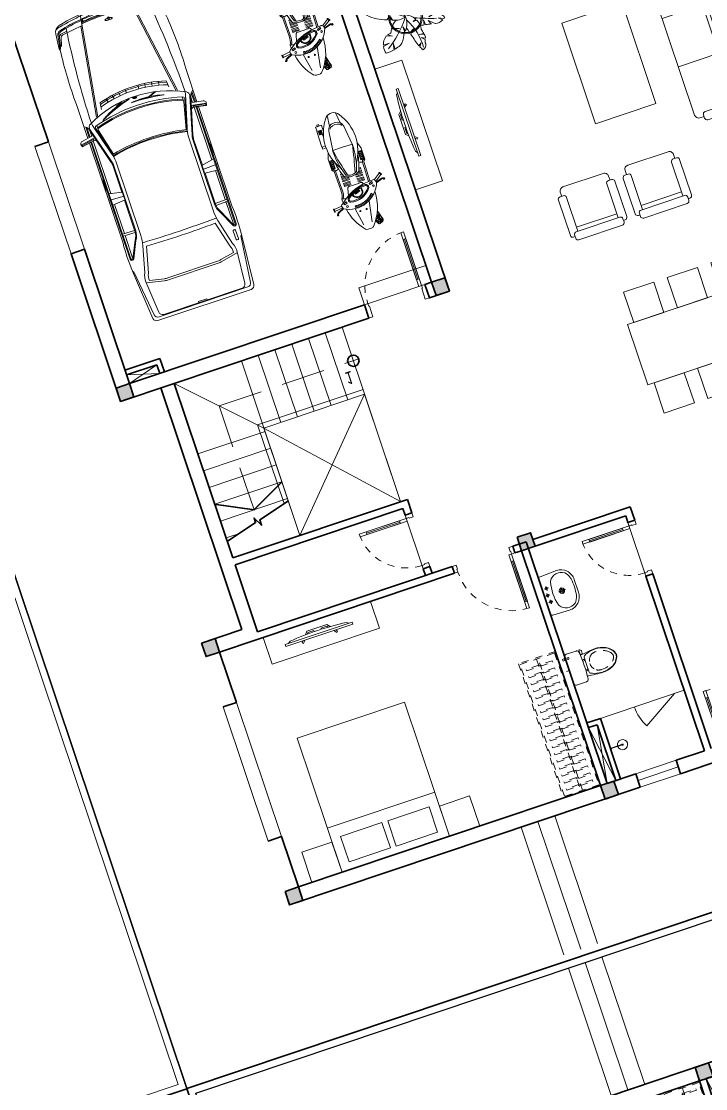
# Model space of a CAD drawing. Header units: metres. Extents: x 568006 to 1139366, y 2064802 to 4131555.
# Drawn here: x 568662.01 to 568671.68, y 2066171.47 to 2066186.55 of the extents above; entities that cross this region are included whole.
import ezdxf
from ezdxf.enums import TextEntityAlignment as Align
from ezdxf.xclip import XClip

# ---------------------------------------------------------------- set-up
doc = ezdxf.new("R2010")
doc.units = ezdxf.units.M
doc.header["$XCLIPFRAME"] = 0
for name, pattern in [('DASHED', [0.75, 0.5, -0.25]), ('HIDDEN', [0.375, 0.25, -0.125]), ('HIDDEN2', [0.1875, 0.125, -0.0625]), ('X-5M-G-MB PHONGNGU$0$HIDDEN2', [0.1875, 0.125, -0.0625]), ('xref-thap C (mb tang 32-2)$0$HIDDEN', [0.375, 0.25, -0.125]), ('Xref-VCMT-BT3 - tuong bao$0$HIDDEN', [0.375, 0.25, -0.125])]:
    doc.linetypes.add(name, pattern=pattern)
doc.layers.get('0').update_dxf_attribs({"linetype": 'CONTINUOUS'})
for name, color, linetype, lineweight in [('-CONCRETE', 1, 'CONTINUOUS', 35), ('-DOOR', 137, 'CONTINUOUS', 9), ('-FURNITURE', 46, 'CONTINUOUS', 9), ('-HIDE', 3, 'HIDDEN', 13), ('-KH', 143, 'CONTINUOUS', 13), ('-LINE1', 7, 'CONTINUOUS', 18), ('-TEXT', 7, 'CONTINUOUS', 15), ('-WALL', 4, 'CONTINUOUS', 35), ('A-Cay', 75, 'CONTINUOUS', 5), ('Bighome_khuat', 251, 'DASHED', 5), ('hung-demlonha', 7, 'CONTINUOUS', 15)]:
    doc.layers.add(name, color=color, linetype=linetype, lineweight=lineweight)
for name, color, linetype in [('ghi_chu', 7, 'CONTINUOUS'), ('loKBT', 42, 'CONTINUOUS'), ('SOLO', 7, 'CONTINUOUS'), ('ViaHeS', 32, 'CONTINUOUS')]:
    doc.layers.add(name, color=color, linetype=linetype)
doc.styles.add('1', font='arial.ttf')
doc.styles.add('QH1', font='arialbd.ttf', dxfattribs={"width": 0.8})

# ---------------------------------------------------------------- blocks, each defined once
blk = doc.blocks.new('A$C6CE07C06')
for p, q in [((2811, 1945), (2844, 1766)), ((2816, 1953), (2822, 1954)), ((2828, 1949), (2860, 1769)), ((1355, 1774), (989, 1774)), ((1356, 1801), (1350, 1615)), ((1387, 1801), (1382, 1615)), ((1842, 1774), (1387, 1774)), ((1857, 1615), (1840, 1801)), ((1925, 1839), (1915, 1601)), ((1980, 1615), (2018, 1801)), ((2839, 1774), (2013, 1774)), ((2856, 1761), (2853, 1760)), ((2900, 1839), (3433, 1839)), ((3068, 1815), (2905, 1815)), ((3055, 1801), (2907, 1801)), ((2996, 1774), (2912, 1774)), ((3245, 1511), (3341, 1500)), ((3370, 1393), (3312, 1380)), ((3391, 1290), (3332, 1281)), ((3406, 1186), (3347, 1180)), ((3414, 1081), (3355, 1079)), ((3414, 884), (3355, 886)), ((3391, 675), (3332, 685)), ((3406, 779), (3347, 785)), ((3370, 572), (3312, 585)), ((1356, 164), (1350, 350)), ((1387, 164), (1382, 351)), ((1857, 351), (1840, 164)), ((1925, 127), (1915, 364)), ((1980, 351), (2018, 164)), ((3341, 465), (3245, 454)), ((1355, 191), (989, 191)), ((1842, 191), (1387, 191)), ((2839, 191), (2013, 191)), ((2811, 20), (2844, 199)), ((2828, 16), (2860, 196)), ((3055, 164), (2907, 164)), ((2996, 191), (2912, 191)), ((2816, 12), (2822, 11)), ((2901, 127), (3422, 127)), ((3068, 150), (2905, 150))]:
    blk.add_line(p, q)
for points in [[(2912, 1774), (2884, 1931, 0.322829), (2849, 1965), (2812, 1959, 0.422531), (2806, 1952), (2842, 1758), (2825, 1723)], [(817, 1835, -0.039974), (1255, 1839), (2827, 1839)], [(2832, 150), (1846, 150), (999, 150, -0.758852), (984, 205), (1232, 321, -0.14996), (1372, 364), (1915, 364), (2389, 364, -0.077307), (2455, 354), (3016, 199, 0.360394), (3088, 230, 0.242572), (3089, 1735, 0.360655), (3017, 1766), (2455, 1611, -0.077307), (2389, 1601), (1915, 1601), (1372, 1601, -0.137614), (1232, 1645), (984, 1761, -0.758852), (999, 1815), (1846, 1815), (2832, 1815)], [(2834, 1801), (999, 1801, 0.768317), (992, 1772), (1240, 1655, 0.14228), (1371, 1613), (1857, 1615), (1865, 1608), (1971, 1608), (1980, 1615), (2389, 1615, 0.077278), (2451, 1624), (3023, 1782, 0.231129), (3080, 1839)], [(4578, 1777, -0.06824), (4603, 1702, -0.051611), (4688, 983), (4688, 1178, 0.069896), (4626, 1707, 0.32103), (4523, 1797), (4292, 1820, 0.311578), (4273, 1810, 0.311578)], [(4609, 1370, 0.043765), (4549, 1724, 0.303464), (4496, 1773), (4373, 1795, 0.018633), (4273, 1810, 0.083909), (4370, 1778), (4493, 1756, -0.304556), (4533, 1720, -0.038587), (4593, 1374)], [(4517, 1385), (4476, 1703, 0.304567), (4446, 1739), (4333, 1770, -0.23887), (4324, 1778), (4320, 1790)], [(4512, 1628), (4500, 1706, 0.304567), (4453, 1762), (4438, 1766)], [(4553, 340, -0.027873), (3110, 247, -0.059366), (3058, 256), (2582, 386, 0.079464), (2446, 413), (1281, 413, 0.06068), (1127, 394), (736, 296, -0.120949), (592, 270), (116, 311, -0.39497), (59, 371), (59, 1600, -0.404135), (117, 1660), (602, 1699, -0.112937), (736, 1673), (1127, 1571, 0.06068), (1281, 1553), (2446, 1553, 0.070217), (2582, 1578), (3058, 1711, -0.044809), (3109, 1718, -0.02806), (4553, 1625)], [(585, 1698), (531, 1430, 0.050349), (524, 1369), (524, 593, 0.051729), (531, 530), (585, 271)], [(713, 346, -0.11132), (605, 325), (561, 536, -0.051729), (555, 593), (555, 1369, -0.050349), (560, 1424), (605, 1644, -0.111864), (714, 1623), (1102, 1522, 0.016174), (1102, 443), (713, 347)], [(1170, 1557, 0.017383), (1170, 408, -9.34877)], [(2526, 1563, -0.107872), (2527, 402, 0.970081)], [(2537, 1565, -0.107895), (2538, 400, -0.109161)], [(3212, 1273, -0.045041), (3259, 1070, 0.050749), (3081, 1543, -0.062222), (3208, 1285), (3219, 1281), (3256, 1209)], [(3104, 1495, -0.052375), (3205, 1275), (3214, 1272), (3259, 1184)], [(4578, 988, 0.025968), (4561, 1353, -0.502127), (4565, 1357), (4613, 1347)], [(4689, 1226), (4695, 1226, -0.001921), (4700, 983)], [(3197, 762, -0.045041), (3153, 558, 0.050749), (3195, 1062, -0.062222), (3198, 775), (3207, 766), (3242, 679)], [(3239, 660), (3198, 760), (3191, 767, 0.052375), (3195, 1009)], [(4578, 188, 0.06824), (4603, 263, 0.051611), (4688, 983), (4688, 788, -0.069896), (4626, 258, -0.32103), (4523, 168), (4292, 145, -0.311578), (4273, 155, -0.311578)], [(4613, 618), (4565, 608, -0.502127), (4561, 612, 0.02601), (4578, 977, 0.026384)], [(4689, 739), (4695, 739, 0.001921), (4700, 983)], [(4611, 595, -0.046101), (4549, 241, -0.303464), (4496, 192), (4373, 171, -0.018633), (4273, 155, -0.083909), (4370, 187), (4493, 209, 0.304556), (4533, 245, 0.038587), (4593, 591)], [(4517, 580), (4476, 262, -0.304567), (4446, 227), (4333, 195, 0.23887), (4324, 187), (4320, 175)], [(2834, 164), (999, 164, -0.768317), (992, 193), (1240, 310, -0.149181), (1371, 351), (1857, 351), (1865, 357), (1971, 357), (1980, 351), (2389, 351, -0.077278), (2451, 341), (3023, 184, -0.228236), (3080, 127)], [(4512, 337), (4500, 259, -0.304567), (4453, 203), (4438, 199)], [(2912, 191), (2884, 34, -0.322829), (2849, 0), (2812, 6, -0.422531), (2806, 14), (2842, 207), (2825, 242)], [(817, 130, 0.041495), (1267, 127), (2827, 127)]]:
    blk.add_lwpolyline(points, format="xyb")
for points in [[(2835, 1963), (2874, 1764), (2872, 1737)], [(2072, 1839), (2072, 1815), (2251, 1815), (2251, 1839)], [(2092, 1839), (2092, 1830), (2233, 1830), (2233, 1839)], [(2558, 1553), (2959, 1653), (3041, 1653)], [(3153, 1597), (4682, 1360)], [(3157, 1617), (4514, 1407)], [(49, 1051), (76, 1051), (76, 920), (49, 920)], [(3153, 368), (4682, 605)], [(3157, 348), (4514, 558)], [(2558, 412), (2959, 313), (3041, 313)], [(2835, 2), (2874, 201), (2872, 228)], [(2072, 127), (2072, 150), (2251, 150), (2251, 127)], [(2092, 127), (2092, 135), (2233, 135), (2233, 127)]]:
    blk.add_lwpolyline(points)
for points in [[(48, 285), (48, 1680, -0.373826), (99, 1739), (803, 1820), (820, 1839), (54, 1773, 0.383818), (0, 1713), (0, 252, 0.383818), (54, 192), (820, 126), (803, 145), (99, 226, -0.373826)], [(2557, 404), (3001, 284, 0.388671), (3036, 301, 0.143383), (3036, 1665, 0.390953), (3001, 1682), (2557, 1559, -0.106047)], [(4564, 983, 0.027521), (4546, 1368, -0.543027), (4554, 1373), (4603, 1360, -0.308444), (4617, 1345, -0.028524), (4637, 983, -0.028524), (4617, 620, -0.308444), (4603, 605), (4554, 592, -0.543027), (4546, 597, 0.027521)], [(4501, 981, 0.027754), (4500, 1005, 0.037978), (4497, 1021, 0.078467), (4490, 1036, 0.253942), (4486, 1038, 0.253942), (4481, 1036, 0.078467), (4475, 1021, 0.037978), (4472, 1005, 0.027754), (4470, 981, 0.027754), (4472, 958, 0.037978), (4475, 941, 0.078467), (4481, 927, 0.253942), (4486, 924, 0.253942), (4490, 927, 0.078467), (4497, 941, 0.037978), (4500, 958, 0.027754)], [(906, 228), (776, 228, 0.414214), (764, 215), (764, 203, 0.414214), (776, 190), (906, 190, 0.414214), (919, 203), (919, 215, 0.414214)]]:
    blk.add_lwpolyline(points, format="xyb", close=True)
blk.add_lwpolyline([(4637, 988), (4570, 988), (4570, 977), (4637, 977)], close=True)
blk.add_circle((4502, 982), 17.5)
for centre, radius, start, end in [((2818, 1947), 6.67, 102.2823, 190.4042), ((2821, 1948), 6.67, 10.3268, 82.609), ((2851, 1767), 6.67, 190.4042, 285.2365), ((2854, 1768), 6.67, 285.2365, 10.3268), ((3648, -4086), 5929, 83.9529, 92.0822), ((714, 984), 2372, 343.5716, 16.3779), ((714, 983), 2387, 343.6793, 16.2892), ((1629, 983), 1731, 359.9757, 17.6213), ((1607, 983), 1789, 359.9764, 16.8703), ((1629, 983), 1789, 359.9764, 16.7982), ((1059, 1015), 3532, 359.565, 5.5133), ((1059, 1015), 3560, 359.5684, 5.381), ((4612, 1343), 4.58, 6.5805, 75.1489), ((3280, 983), 40.8, 103.7631, 256.1858), ((3280, 983), 25.6, 111.5508, 248.398), ((1629, 982), 1731, 342.3787, 0.0243), ((1607, 982), 1789, 343.1297, 0.0236), ((1629, 982), 1789, 343.2018, 0.0236), ((1059, 950), 3532, 354.4867, 0.4446), ((1059, 950), 3560, 354.619, 0.4411), ((4612, 622), 4.58, 284.8511, 353.4195), ((2851, 198), 6.67, 74.7635, 169.5958), ((2854, 197), 6.67, 349.6732, 74.7635), ((2818, 19), 6.67, 169.5958, 257.7177), ((2821, 17), 6.67, 277.391, 349.6732), ((3653, 6050), 5928, 267.7698, 276.0029)]:
    blk.add_arc(centre, radius, start, end)
blk = doc.blocks.new('A$Cf08be9d0')
at = {"layer": '-FURNITURE'}
for p, q in [((2280, 780), (120, 780)), ((840, 780), (840, 180)), ((1560, 780), (1560, 180)), ((0, 96), (0, 624)), ((36, 660), (84, 660)), ((60, 720), (60, 660)), ((120, 624), (120, 120)), ((2280, 624), (2280, 120)), ((2364, 660), (2316, 660)), ((2340, 720), (2340, 660)), ((2400, 96), (2400, 624)), ((2280, 180), (120, 180)), ((60, 60), (36, 60)), ((60, 84), (60, 36)), ((2304, 120), (96, 120)), ((96, 0), (2304, 0)), ((2340, 36), (2340, 84)), ((2340, 60), (2364, 60))]:
    blk.add_line(p, q, dxfattribs=at)
for centre, radius, start, end in [((120, 720), 60, 90, 180), ((2280, 720), 60, 0, 90), ((36, 624), 36, 90, 180), ((84, 624), 36, 0, 90), ((2316, 624), 36, 90, 180), ((2364, 624), 36, 0, 90), ((36, 96), 36, 180, 270), ((96, 84), 36, 90, 180), ((96, 36), 36, 180, 270), ((2304, 84), 36, 0, 90), ((2304, 36), 36, 270, 0), ((2364, 96), 36, 270, 0)]:
    blk.add_arc(centre, radius, start, end, dxfattribs=at)
blk = doc.blocks.new('A$Ce56c61a3')
at = {"layer": '-FURNITURE'}
for p, q in [((84, 780), (36, 780)), ((60, 780), (60, 804)), ((96, 840), (624, 840)), ((660, 804), (660, 756)), ((720, 780), (660, 780)), ((0, 744), (0, 96)), ((120, 96), (120, 744)), ((624, 720), (120, 720)), ((180, 120), (180, 720)), ((780, 120), (780, 720)), ((36, 60), (84, 60)), ((60, 60), (60, 36)), ((96, 0), (624, 0)), ((624, 120), (120, 120)), ((660, 36), (660, 84)), ((720, 60), (660, 60))]:
    blk.add_line(p, q, dxfattribs=at)
for centre, radius, start, end in [((36, 744), 36, 90, 180), ((96, 804), 36, 90, 180), ((84, 744), 36, 0, 90), ((624, 804), 36, 0, 90), ((624, 756), 36, 270, 0), ((720, 720), 60, 0, 90), ((36, 96), 36, 180, 270), ((96, 36), 36, 180, 270), ((84, 96), 36, 270, 0), ((624, 84), 36, 0, 90), ((624, 36), 36, 270, 0), ((720, 120), 60, 270, 0)]:
    blk.add_arc(centre, radius, start, end, dxfattribs=at)
blk = doc.blocks.new('*U288')
at = {"color": 251}
blk.add_line((-70, 100), (-70, 600), dxfattribs=at)
for points in [[(-50, 0), (-50, 700), (-90, 700), (-90, 0)], [(-50, 100), (-90, 100), (-90, 600), (-50, 600)], [(-800, -100), (-740, -100), (-740, -40), (-750, -40), (-750, 0), (-800, 0)], [(0, -100), (-60, -100), (-60, -40), (-50, -40), (-50, 0), (0, 0)]]:
    blk.add_lwpolyline(points, close=True)
at = {"layer": 'Bighome_khuat', "linetype": 'Xref-VCMT-BT3 - tuong bao$0$HIDDEN'}
blk.add_arc((-50, 0), 700, 90, 180, dxfattribs=at)
blk = doc.blocks.new('*U289')
at = {"color": 251}
blk.add_line((-70, 100), (-70, 700), dxfattribs=at)
for points in [[(-50, 0), (-50, 800), (-90, 800), (-90, 0)], [(-50, 100), (-90, 100), (-90, 700), (-50, 700)], [(-900, -200), (-840, -200), (-840, -40), (-850, -40), (-850, 0), (-900, 0)], [(0, -200), (-60, -200), (-60, -40), (-50, -40), (-50, 0), (0, 0)]]:
    blk.add_lwpolyline(points, close=True)
at = {"layer": 'Bighome_khuat', "linetype": 'Xref-VCMT-BT3 - tuong bao$0$HIDDEN'}
blk.add_arc((-50, 0), 800, 90, 180, dxfattribs=at)
blk = doc.blocks.new('A$C32e20c34')
blk.add_line((657, 2050), (657, 450))
for points in [[(0, 2050), (450, 2050), (450, 2500), (0, 2500)], [(109, 1910), (485.5, 1910), (485.5, 1292.5), (109, 1292.5)], [(109, 590), (485.5, 590), (485.5, 1207.5), (109, 1207.5)], [(0, 450), (450, 450), (450, 0), (0, 0)]]:
    blk.add_lwpolyline(points, close=True)
blk.add_lwpolyline([(0, 2050), (2000, 2050), (2000, 450), (0, 450), (0, 2050)])
blk = doc.blocks.new('*U256')
at = {"linetype": 'X-5M-G-MB PHONGNGU$0$HIDDEN2'}
for points in [[(0, 600), (0, 0), (2182, 0), (2182, 600)], [(2162, 580), (2162, 20), (20, 20), (20, 580)], [(2162, 287), (2162, 313), (20, 313), (20, 287)], [(114, 319), (109, 319), (109, 280), (114, 280)], [(228, 319), (223, 319), (223, 280), (228, 280)], [(342, 319), (337, 319), (337, 280), (342, 280)], [(456, 319), (451, 319), (451, 280), (456, 280)], [(570, 319), (565, 319), (565, 280), (570, 280)], [(684, 319), (679, 319), (679, 280), (684, 280)], [(798, 319), (793, 319), (793, 280), (798, 280)], [(912, 319), (907, 319), (907, 280), (912, 280)], [(1026, 319), (1021, 319), (1021, 280), (1026, 280)], [(1140, 319), (1135, 319), (1135, 280), (1140, 280)], [(1254, 319), (1249, 319), (1249, 280), (1254, 280)], [(1368, 319), (1363, 319), (1363, 280), (1368, 280)], [(1482, 319), (1477, 319), (1477, 280), (1482, 280)], [(1596, 319), (1591, 319), (1591, 280), (1596, 280)], [(1710, 319), (1705, 319), (1705, 280), (1710, 280)], [(1824, 319), (1819, 319), (1819, 280), (1824, 280)], [(1938, 319), (1933, 319), (1933, 280), (1938, 280)], [(2052, 319), (2047, 319), (2047, 280), (2052, 280)]]:
    blk.add_lwpolyline(points, close=True, dxfattribs=at)
for points in [[(122, 313), (122, 515), (100, 515), (100, 313)], [(236, 313), (236, 515), (214, 515), (214, 313)], [(350, 313), (350, 515), (328, 515), (328, 313)], [(464, 313), (464, 515), (442, 515), (442, 313)], [(578, 313), (578, 515), (556, 515), (556, 313)], [(692, 313), (692, 515), (670, 515), (670, 313)], [(806, 313), (806, 515), (784, 515), (784, 313)], [(920, 313), (920, 515), (898, 515), (898, 313)], [(1034, 313), (1034, 515), (1012, 515), (1012, 313)], [(1148, 313), (1148, 515), (1126, 515), (1126, 313)], [(1262, 313), (1262, 515), (1240, 515), (1240, 313)], [(1376, 313), (1376, 515), (1354, 515), (1354, 313)], [(1490, 313), (1490, 515), (1468, 515), (1468, 313)], [(1604, 313), (1604, 515), (1582, 515), (1582, 313)], [(1718, 313), (1718, 515), (1696, 515), (1696, 313)], [(1832, 313), (1832, 515), (1810, 515), (1810, 313)], [(1946, 313), (1946, 515), (1924, 515), (1924, 313)], [(2060, 313), (2060, 515), (2038, 515), (2038, 313)], [(100, 287), (100, 92), (122, 92), (122, 287)], [(214, 287), (214, 92), (236, 92), (236, 287)], [(328, 287), (328, 92), (350, 92), (350, 287)], [(442, 287), (442, 92), (464, 92), (464, 287)], [(556, 287), (556, 92), (578, 92), (578, 287)], [(670, 287), (670, 92), (692, 92), (692, 287)], [(784, 287), (784, 92), (806, 92), (806, 287)], [(898, 287), (898, 92), (920, 92), (920, 287)], [(1012, 287), (1012, 92), (1034, 92), (1034, 287)], [(1126, 287), (1126, 92), (1148, 92), (1148, 287)], [(1240, 287), (1240, 92), (1262, 92), (1262, 287)], [(1354, 287), (1354, 92), (1376, 92), (1376, 287)], [(1468, 287), (1468, 92), (1490, 92), (1490, 287)], [(1582, 287), (1582, 92), (1604, 92), (1604, 287)], [(1696, 287), (1696, 92), (1718, 92), (1718, 287)], [(1810, 287), (1810, 92), (1832, 92), (1832, 287)], [(1924, 287), (1924, 92), (1946, 92), (1946, 287)], [(2038, 287), (2038, 92), (2060, 92), (2060, 287)]]:
    blk.add_lwpolyline(points, dxfattribs=at)
blk = doc.blocks.new('XR.MB.LM123$0$tvi 1')
blk.add_lwpolyline([(29, 0), (29, -1000), (0, -1000), (0, 0)], close=True)
for points in [[(29, -50), (52, -81)], [(-24, -236), (-39, -252)], [(0, -285), (-39, -252)], [(0, -256), (-24, -236)], [(70, -315), (111, -350), (111, -650), (70, -685)], [(89, -446), (89, -360), (71, -345)], [(89, -446), (73, -446)], [(89, -554), (89, -640), (71, -655)], [(89, -554), (73, -554)], [(0, -715), (-39, -748)], [(-24, -764), (-39, -748)], [(0, -744), (-24, -764)], [(29, -950), (52, -919)]]:
    blk.add_lwpolyline(points)
blk.add_arc((-4025, -500), 4099, 354.1311, 5.8689)
blk = doc.blocks.new('A$Ca51cd422')
for p, q in [((295, 398), (295, 458)), ((167, 414), (224, 414)), ((195, 383), (195, 443)), ((267, 429), (324, 429)), ((367, 414), (424, 414)), ((395, 383), (395, 443)), ((249, 215), (342, 215)), ((295, 165), (295, 264))]:
    blk.add_line(p, q)
for points in [[(0, 200, 0.414214), (200, 0), (390, 0, 0.414214), (590, 200), (581, 446, 0.409799), (551, 475), (39, 475, 0.403607), (9, 446)], [(177, 40, 0.090773), (424, 43, 0.149887), (521, 96, 0.430722), (482, 321, 0.080637), (470, 327, 0.127732), (125, 329, 0.074208), (114, 325, 0.443092), (69, 96, 0.13364), (154, 46, 0.033617)]]:
    blk.add_lwpolyline(points, format="xyb", close=True)
for centre, radius in [((195, 414), 17.5), ((295, 429), 17.5), ((395, 414), 17.5), ((295, 215), 37.5), ((295, 215), 22.5), ((295, 215), 22.5)]:
    blk.add_circle(centre, radius)
blk = doc.blocks.new('shower')
for points in [[(180919, -32316), (180912, -32316), (180912, -32147), (180919, -32147)], [(180929, -32327), (180902, -32327), (180902, -32316), (180929, -32316)]]:
    blk.add_lwpolyline(points, close=True)
for radius, start, end in [(72, 272.7907, 267.2093), (8.35, 294.8355, 245.1645)]:
    blk.add_arc((180916, -32147), radius, start, end)
blk = doc.blocks.new('A$C18091ED7')
for p, q in [((0, -42), (0, 0)), ((146, -27), (179, -27)), ((146, -27), (146, -30)), ((146, -30), (166, -30)), ((153, -37), (146, -30)), ((152, 0), (152, -27)), ((152, 0), (179, 0)), ((153, -37), (166, -37)), ((153, -40), (153, -37)), ((153, -40), (178, -40)), ((153, -40), (178, -40)), ((153, -40), (153, -42)), ((185, -30), (166, -30)), ((178, -37), (166, -37)), ((185, -30), (178, -37)), ((178, -37), (178, -40)), ((178, -40), (178, -42)), ((179, 0), (179, -27)), ((179, -27), (185, -27)), ((185, -27), (185, -30)), ((-83, -267), (-83, -300)), ((-83, -278), (-83, -288)), ((-61, -290), (-83, -290)), ((-63, -265), (-81, -265)), ((-61, -267), (-61, -300)), ((61, -267), (61, -300)), ((61, -290), (83, -290)), ((63, -265), (81, -265)), ((83, -267), (83, -300)), ((83, -278), (83, -288)), ((165, -262), (165, -290)), ((168, -260), (228, -260)), ((168, -292), (207, -292)), ((231, -274), (231, -262))]:
    blk.add_line(p, q)
for points in [[(230, -219, -0.137407), (225, -235), (222, -241, -0.236081), (198, -255, -0.051961), (-198, -255, -0.236081), (-222, -241), (-225, -235, -0.137407), (-230, -219), (-230, -72, -0.198912), (-226, -63), (-209, -46, -0.198912), (-200, -42), (0, -42), (200, -42, -0.198912), (209, -46), (226, -63, -0.198912), (230, -72)], [(144, -619, -0.212405), (26, -734, -0.027685), (-1, -739, -0.022279), (-26, -734, -0.212405), (-144, -619, -0.142796), (-167, -428, -0.093005), (-128, -309, -0.256439), (-111, -300), (0, -300), (111, -300, -0.256439), (128, -309, -0.093005), (167, -428, -0.142796)]]:
    blk.add_lwpolyline(points, format="xyb", close=True)
at = {"linetype": 'xref-thap C (mb tang 32-2)$0$HIDDEN', "ltscale": 100}
blk.add_lwpolyline([(61, -669, -0.199031), (0, -699, -0.199031), (-61, -669, -0.218924), (-132, -478, -0.153791), (-112, -404, -0.236701), (0, -348, -0.236701), (112, -404, -0.153791), (132, -478, -0.218924)], format="xyb", close=True, dxfattribs=at)
blk.add_circle((166, -78), 13.9)
for centre, radius, start, end in [((-81, -267), 1.98, 90, 180), ((-63, -267), 1.98, 0, 90), ((63, -267), 1.98, 90, 180), ((81, -267), 1.98, 0, 90), ((168, -262), 2.47, 90, 180), ((168, -290), 2.47, 180, 270), ((207, -277), 15.5, 270, 306.4659), ((168, -225), 80.1, 306.4659, 320.3123), ((228, -274), 2.47, 320.3123, 0)]:
    blk.add_arc(centre, radius, start, end)
for points in [[(-156, -259), (-157, -267), (-164, -328), (-169, -385), (-184, -528), (-136, -679), (-50, -735), (-20, -741), (0, -744)], [(156, -259), (157, -267), (164, -328), (169, -385), (184, -528), (136, -679), (50, -735), (20, -741), (0, -744)]]:
    blk.add_open_spline(points, degree=3, knots=[130.613938, 130.613938, 130.613938, 130.613938, 152.852109, 311.129351, 417.703951, 561.383393, 697.692632, 710.812262, 710.812262, 710.812262, 710.812262])
blk = doc.blocks.new('A$C5C575821')
at = {"layer": '-CONCRETE'}
h = blk.add_hatch(color=256, dxfattribs=at)
h.dxf.hatch_style = 1
h.paths.add_polyline_path([(0, 200), (0, 0), (200, 0), (200, 200)])
blk.add_lwpolyline([(0, 0), (200, 0), (200, 200), (0, 200)], close=True, dxfattribs=at)
blk = doc.blocks.new('LUOI M2')
at = {"layer": '-WALL'}
for p in [(-200, 13100), (4500, 13100), (-200, 9400), (4500, 9400), (-200, 5600), (4500, 5600)]:
    blk.add_blockref('A$C5C575821', p, dxfattribs=at)
blk = doc.blocks.new('*U186')
at = {"color": 251}
blk.add_line((-70, 100), (-70, 700), dxfattribs=at)
for points in [[(-50, 0), (-50, 800), (-90, 800), (-90, 0)], [(-50, 100), (-90, 100), (-90, 700), (-50, 700)], [(-900, -100), (-840, -100), (-840, -40), (-850, -40), (-850, 0), (-900, 0)], [(0, -100), (-60, -100), (-60, -40), (-50, -40), (-50, 0), (0, 0)]]:
    blk.add_lwpolyline(points, close=True)
at = {"layer": 'Bighome_khuat', "linetype": 'Xref-VCMT-BT3 - tuong bao$0$HIDDEN'}
blk.add_arc((-50, 0), 800, 90, 180, dxfattribs=at)
blk = doc.blocks.new('A$C8aa8c7e6')
at = {"layer": '-FURNITURE'}
for points in [[(542, 1350), (92, 1350), (92, 1800), (542, 1800), (542, 1350)], [(1192, 1350), (742, 1350), (742, 1800), (1192, 1800), (1192, 1350)], [(1842, 1350), (1392, 1350), (1392, 1800), (1842, 1800), (1842, 1350)], [(2492, 1350), (2042, 1350), (2042, 1800), (2492, 1800), (2492, 1350)], [(2600, 1350), (0, 1350), (0, 450), (2600, 450), (2600, 1350)], [(542, 450), (92, 450), (92, 0), (542, 0), (542, 450)], [(1192, 450), (742, 450), (742, 0), (1192, 0), (1192, 450)], [(1842, 450), (1392, 450), (1392, 0), (1842, 0), (1842, 450)], [(2492, 450), (2042, 450), (2042, 0), (2492, 0), (2492, 450)]]:
    blk.add_lwpolyline(points, dxfattribs=at)
blk = doc.blocks.new('mb-cay16')
for p, q in [((-433, 528), (-402, 389)), ((-402, 389), (-403, 519)), ((131, 565), (69, 607)), ((79, 629), (131, 565)), ((231, 524), (166, 464)), ((166, 464), (244, 504)), ((-612, 395), (-475, 368)), ((-475, 368), (-605, 366)), ((-490, 209), (-374, 255)), ((-374, 255), (-461, 192)), ((-113, 139), (-112, 254)), ((-113, 139), (-91, 231)), ((76, 249), (-23, 300)), ((-12, 331), (76, 249)), ((247, 422), (149, 395)), ((149, 395), (242, 402)), ((323, 141), (303, 240)), ((334, 245), (323, 141)), ((409, 179), (522, 284)), ((448, 268), (409, 179)), ((693, 264), (615, 197)), ((615, 197), (723, 244)), ((-346, 111), (-191, 154)), ((-191, 154), (-338, 93)), ((195, 106), (117, 106)), ((117, 106), (180, 78)), ((260, 6), (450, 8)), ((395, -26), (260, 6)), ((532, 87), (448, 120)), ((448, 120), (574, 92)), ((-312, -137), (-374, -96)), ((-312, -77), (-291, -67)), ((-312, -142), (-312, -77)), ((-291, -67), (-286, -129)), ((-286, -129), (-267, -55)), ((36, -233), (100, -165)), ((100, -165), (61, -263)), ((218, -196), (205, -361)), ((237, -357), (218, -196)), ((485, -134), (354, -151)), ((354, -151), (513, -157)), ((-400, -385), (-364, -279)), ((-364, -279), (-356, -378)), ((-262, -431), (-77, -321)), ((-77, -321), (-253, -484)), ((115, -424), (62, -449)), ((410, -375), (385, -251)), ((385, -251), (430, -368)), ((-111, -563), (-53, -498)), ((-53, -498), (-105, -588)), ((128, -621), (24, -595)), ((24, -595), (128, -650)), ((62, -449), (119, -456)), ((120, -758), (65, -741)), ((65, -741), (116, -789))]:
    blk.add_line(p, q)
for centre, radius, start, end in [((-979, 594), 1130, 330.6725, 3.641), ((672, 341), 659, 146.019, 154.0763), ((103, 601), 111, 7.5431, 78.0474), ((-329, 448), 288, 161.2206, 190.4639), ((-592, -284), 825, 78.825, 90.6697), ((-1567, -1154), 1923, 36.7035, 57.4695), ((-592, -284), 825, 67.6949, 76.7945), ((-446, 225), 304, 15.845, 56.6107), ((-1650, 851), 1718, 342.73, 347.6168), ((672, 341), 659, 156.2013, 167.6168), ((371, 601), 160, 174.7063, 208.789), ((129, 455), 123, 344.0084, 22.936), ((-329, 448), 288, 196.4071, 234.1871), ((-65, 333), 91.7, 195.845, 230.5606), ((-339, 0), 339, 47.9514, 50.5606), ((-339, 0), 339, 354.6008, 42.9255), ((1597, -159), 1682, 164.075, 168.4284), ((1597, -159), 1682, 162.73, 163.0792), ((-120, 252), 347, 335.1428, 8.1671), ((932, 225), 712, 165.6239, 173.8497), ((-317, 3808), 3622, 278.6352, 279.8665), ((932, 225), 712, 164.0084, 164.1101), ((-317, 3808), 3622, 280.3581, 282.1977), ((-317, 3808), 3622, 283.398, 283.5483), ((583, 70), 223, 60.4468, 103.5483), ((710, 220), 32.6, 323.1477, 55.438), ((-428, 307), 116, 233.2325, 237.5887), ((-428, 307), 116, 255.929, 267.091), ((-423, 137), 55.6, 24.2055, 101.4054), ((21, 337), 432, 204.2055, 211.5513), ((21, 337), 432, 213.4357, 237.8387), ((-120, 252), 347, 286.6838, 329.891), ((2154, -4834), 5268, 107.3413, 112.3058), ((222, 322), 389, 305.9962, 321.846), ((501, 377), 294, 284.4707, 323.1477), ((-116, -923), 867, 107.2231, 135.0207), ((-1002, 1224), 1607, 281.5143, 307.8151), ((-514, 139), 540, 287.0409, 341.5638), ((-107, -353), 338, 71.7274, 118.1939), ((1131, -297), 1182, 173.2497, 205.5927), ((808, 380), 986, 210.5659, 218.4214), ((-127, -1432), 1327, 53.4555, 85.594), ((376, -5410), 5352, 91.6804, 93.9771), ((233, -520), 459, 57.0713, 91.6804), ((222, 322), 389, 277.7731, 296.4251), ((233, -520), 459, 17.5149, 52.2403), ((-695, -345), 48.9, 135.0207, 258.407), ((-570, 293), 699, 259.5557, 284.077), ((-28, -420), 234, 157.0771, 182.7473), ((808, 380), 986, 220.6948, 225.7556), ((205, -352), 101, 159.0815, 190.5201), ((-1182, -610), 1311, 8.17, 10.5201), ((205, -239), 122, 225.7556, 269.9757), ((205, -239), 122, 285.2069, 289.7369), ((544, -1184), 882, 107.1013, 109.7369), ((290, -359), 18.4, 357.8128, 107.1013), ((341, -361), 32.2, 177.8128, 248.0461), ((357, -321), 74.9, 248.0461, 310.8614), ((432, -409), 40.5, 122.9882, 130.8614), ((432, -409), 40.5, 45.3238, 92.9093), ((541, -299), 114, 225.3238, 268.3174), ((560, 349), 762, 268.3174, 278.1257), ((666, -393), 12.2, 278.1257, 73.0687), ((-197, -468), 57.9, 196.0589, 237.7317), ((-28, -420), 234, 195.99, 196.0589), ((-51, -236), 332, 237.7317, 259.8031), ((272, -512), 385, 191.4146, 242.8877), ((-1182, -610), 1311, 1.7556, 6.7346), ((-875, -604), 1004, 358.99, 1.9297), ((-875, -604), 1004, 345.5239, 349.5865), ((-875, -604), 1004, 351.2018, 357.3602)]:
    blk.add_arc(centre, radius, start, end)
blk = doc.blocks.new('A$C1D9F77BD')
h = blk.add_hatch()
h.set_pattern_fill('ANSI31', color=256, scale=100, angle=405, style=0)
h.set_pattern_definition([(90, (2076.775, -139234.453), (-12.5, 1e-15), [])])
h.paths.add_polyline_path([(-219, -260), (-219, -302), (-97, -302), (-97, -260)])
h.paths.add_polyline_path([(-97, 123), (-97, 166), (-219, 166), (-219, 123)])
h = blk.add_hatch()
h.set_pattern_fill('BOX', color=256, scale=60, angle=290, style=0)
h.set_pattern_definition([(20, (2080.745, -138865.224), (-20.521209, 56.381557), []), (20, (2085.875, -138879.32), (-20.521209, 56.381557), []), (290, (2080.745, -138865.224), (56.381557, 20.521209), [-15, 15]), (290, (2094.84, -138860.093), (56.381557, 20.521209), [-15, 15]), (290, (2108.936, -138854.963), (56.381557, 20.521209), [15, -15]), (290, (2123.03, -138849.83), (56.381557, 20.521209), [15, -15]), (20, (2091.006, -138893.414), (-20.521209, 56.381557), [15, -15]), (20, (2096.136, -138907.51), (-20.521209, 56.381557), [15, -15])])
h.paths.add_polyline_path([(830, 67, 0.414214), (842, 93), (833, 116), (825, 139, 0.414214), (799, 151), (658, 113, -0.052547), (783, 45)])
h = blk.add_hatch()
h.set_pattern_fill('ANSI31', color=256, scale=170, angle=335, style=0)
h.set_pattern_definition([(20, (-186.436, -139188.296), (-7.267928, 19.9684682), [])])
h.paths.add_polyline_path([(494, -160), (533, -162, 0.210627), (424, 135), (397, 109, -0.250766)])
for p, q in [((157, 313), (186, 333)), ((163, 305), (192, 325)), ((231, 209), (165, 307)), ((257, 224), (190, 323)), ((243, 329), (247, 350)), ((268, 231), (244, 315)), ((253, 329), (255, 338)), ((278, 234), (254, 315)), ((-263, 176), (-340, 149)), ((-87, 178), (-253, 178)), ((-87, 178), (-59, 152)), ((-87, 162), (-87, 178)), ((228, 148), (-59, 152)), ((226, 181), (233, 80)), ((275, 231), (243, 220)), ((658, 113), (799, 151)), ((-687, 10), (-840, -5)), ((-346, 78), (-624, 44)), ((-346, -68), (-344, 78)), ((-59, 132), (-72, 83)), ((230, 128), (-59, 132)), ((237, 47), (228, 44)), ((279, 102), (286, 105)), ((289, -4), (286, 5)), ((286, 2), (289, -7)), ((397, 109), (424, 135)), ((786, -5), (488, 47)), ((783, 45), (830, 67)), ((825, 139), (842, 93)), ((833, 116), (842, 92)), ((-854, -55), (-854, -81)), ((-687, -147), (-840, -132)), ((-712, -55), (-712, -68)), ((-712, -81), (-712, -68)), ((-346, -68), (-348, -214)), ((339, -142), (342, -151)), ((786, -132), (532, -176)), ((866, -43), (866, -93)), ((-346, -214), (-624, -180)), ((-263, -312), (-340, -285)), ((-67, -299), (-87, -314)), ((-87, -299), (-87, -314)), ((-59, -269), (-72, -219)), ((214, -264), (-59, -269)), ((222, -284), (-59, -289)), ((330, -208), (228, -181)), ((347, -293), (349, -309)), ((413, -325), (352, -241)), ((401, -228), (409, -226)), ((494, -160), (533, -162)), ((-87, -314), (-253, -314)), ((436, -343), (449, -460)), ((484, -331), (452, -343)), ((465, -337), (479, -457)), ((474, -335), (510, -415)), ((484, -331), (518, -409)), ((518, -426), (535, -440)), ((526, -420), (533, -426)), ((447, -460), (481, -456)), ((448, -470), (482, -466))]:
    blk.add_line(p, q)
for points in [[(-219, 166), (-219, 123), (-97, 123), (-97, 166)], [(243, 167), (258, 126), (277, 133), (262, 174)], [(301, -38), (327, -108), (340, -103), (314, -33)], [(-736, -288), (-736, -314), (-760, -314), (-760, -288)], [(-662, -284), (-662, -291), (-615, -291), (-615, -284)], [(-662, -298), (-662, -305), (-615, -305), (-615, -298)], [(-219, -302), (-219, -260), (-97, -260), (-97, -302)], [(417, -303), (402, -263), (421, -256), (436, -296)], [(-662, -312), (-662, -320), (-615, -320), (-615, -312)]]:
    blk.add_lwpolyline(points, close=True)
at = {"linetype": 'HIDDEN2', "ltscale": 200}
for points in [[(21, 54), (21, 80), (6, 80), (6, 59)], [(53, 36), (53, 80), (38, 80), (38, 48)], [(70, -143), (70, -217), (85, -217), (85, 80), (70, 80), (70, 7)], [(6, -196), (6, -217), (21, -217), (21, -190)], [(38, -184), (38, -217), (53, -217), (53, -172)]]:
    blk.add_lwpolyline(points, dxfattribs=at)
for points in [[(103, 80), (103, -217), (118, -217), (118, 80)], [(141, 80), (141, -217), (157, -217), (157, 80)], [(175, 80), (175, -217), (190, -217), (190, 80)]]:
    blk.add_lwpolyline(points, close=True, dxfattribs=at)
for points in [[(-673, -338), (-736, -338), (-736, -252), (-655, -252)], [(-575, -277), (-673, -277), (-673, -343), (-443, -343), (-443, -290)], [(-410, -288), (-410, -338), (-443, -338)]]:
    blk.add_lwpolyline(points)
for centre, radius in [((306, 173), 12.8), ((588, -21), 7.7), ((588, -116), 7.7), ((470, -267), 12.8)]:
    blk.add_circle(centre, radius)
for centre, radius, start, end in [((160, 309), 5, 124.1044, 304.1044), ((189, 329), 5, 304.1044, 124.1044), ((273, 323), 30, 169.0525, 196.2532), ((257, 348), 10, 259.1414, 172.2448), ((283, 324), 30, 169.0525, 196.2532), ((-427, -480), 634, 55.5021, 126.0244), ((-253, 148), 30, 90, 109.5456), ((-57, 162), 30, 180, 265.1424), ((254, 191), 30, 110.3225, 200.3225), ((141, -138), 393, 330.5976, 70.0474), ((399, -513), 678, 48.0397, 90.6167), ((806, 132), 20, 20, 110), ((-754, -55), 100, 117.4832, 180), ((-612, -55), 100, 96.9386, 180), ((-544, -68), 141, 150.1191, 209.8708), ((-640, -13), 30, 97.8829, 150.1191), ((-344, -1040), 1118, 69.8271, 90.0821), ((-1499, -5836), 6026, 75.1425, 78.9494), ((-369, -1036), 1157, 69.0112, 80.8998), ((-92, -68), 154, 329.829, 30.171), ((-4, -12), 50, 0, 25.0581), ((-71, -55), 153, 355.1878, 40.6702), ((235, 15), 30, 104.7219, 204.7762), ((-4326, -68), 4535, 359.103, 0.897), ((216, 158), 30, 265.1424, 274.0002), ((916, 150), 686, 185.8827, 214.7623), ((303, 58), 50, 110.3225, 185.9041), ((808, 110), 557, 185.9041, 214.741), ((303, 58), 35, 110.3225, 185.9041), ((808, 110), 542, 185.9041, 214.741), ((296, 55), 50, 71.5538, 110.3225), ((296, 55), 35, 71.5538, 110.3225), ((314, -74), 81.8, 290.3225, 110.3225), ((148, -134), 273, 345.336, 55.3091), ((148, -134), 288, 345.336, 55.3091), ((194, -117), 303, 351.845, 48.155), ((823, 86), 20, 290, 20), ((-754, -81), 100, 180, 242.5168), ((-612, -81), 100, 180, 263.0614), ((-640, -124), 30, 209.8708, 262.182), ((-1307, 4922), 5225, 280.57, 285.0028), ((-349, 930), 1145, 270.1592, 289.9315), ((-4, -125), 50, 334.9419, 0), ((-71, -81), 153, 319.3298, 4.8122), ((235, -152), 30, 155.2238, 255.2781), ((314, -74), 71.8, 290.3225, 110.3225), ((399, 376), 678, 278.7378, 311.9603), ((816, -43), 50, 0, 43.6257), ((816, -93), 50, 316.9817, 0), ((-427, 343), 634, 233.9756, 304.5871), ((-369, 899), 1157, 279.1002, 290.9888), ((-57, -299), 30, 94.8576, 180), ((-57, -299), 10, 94.8576, 180), ((216, -294), 30, 85.9998, 94.8576), ((246, -452), 189, 57.9343, 98.2692), ((242, -515), 232, 62.5839, 94.9315), ((63, -206), 297, 342.9493, 351.9218), ((391, -179), 50, 214.741, 290.3225), ((391, -179), 35, 214.741, 290.3225), ((382, -185), 35, 290.3225, 329.0913), ((384, -182), 50, 290.3225, 329.0913), ((-253, -284), 30, 250.4544, 270), ((613, -5068), 4766, 92.5649, 93.1782), ((441, -315), 30, 200.3225, 290.3225), ((537, -403), 30, 203.7468, 230.9475), ((545, -397), 30, 203.7468, 230.9475), ((541, -432), 10, 227.7552, 140.8586), ((447, -465), 5, 96.5406, 276.5406), ((482, -461), 5, 276.5406, 96.5406)]:
    blk.add_arc(centre, radius, start, end)
blk = doc.blocks.new('A$C262303A0')
at = {"layer": '-DOOR'}
for points in [[(34.958, 41.143), (34.358, 41.143), (34.358, 40.943), (34.958, 40.943)], [(29.333, 40.193), (29.133, 40.193), (29.133, 38.193), (29.333, 38.193)], [(29.333, 29.843), (29.133, 29.843), (29.133, 31.443), (29.333, 31.443)]]:
    blk.add_lwpolyline(points, close=True, dxfattribs=at)
for points in [[(34.358, 41.043), (34.958, 41.043)], [(35.383, 38.343), (35.383, 37.543)], [(32.433, 37.243), (32.433, 36.443)], [(32.833, 33.443), (33.733, 33.443)], [(32.833, 33.443), (32.833, 33.193), (33.833, 33.193)]]:
    blk.add_lwpolyline(points, dxfattribs=at)
at = {"layer": '-FURNITURE'}
blk.add_line((35.383, 40.043), (34.033, 40.043), dxfattribs=at)
for points in [[(34.063, 40.113), (33.933, 40.943)], [(33.933, 40.113), (34.063, 40.943)], [(35.239, 40.043), (34.724, 40.35)], [(29.783, 33.313), (29.333, 33.443)], [(29.783, 33.443), (29.333, 33.313)]]:
    blk.add_lwpolyline(points, dxfattribs=at)
for points in [[(29.983, 37.843), (29.983, 37.443), (31.583, 37.443), (31.583, 37.843)], [(34.433, 30.336), (34.033, 30.336), (34.033, 32.136), (34.433, 32.136)], [(37.64, 30.558), (37.64, 32.058), (36.74, 32.058), (36.74, 30.558)]]:
    blk.add_lwpolyline(points, close=True, dxfattribs=at)
blk.add_arc((35.239, 40.043), 0.6, 149.2494, 180, dxfattribs=at)
at = {"layer": '-HIDE', "ltscale": 10}
for points in [[(32.433, 36.243), (30.933, 34.643)], [(30.933, 36.243), (32.433, 34.643)]]:
    blk.add_lwpolyline(points, dxfattribs=at)
at = {"layer": '-KH', "linetype": 'HIDDEN2', "ltscale": 5}
blk.add_lwpolyline([(30.433, 35.693), (30.433, 34.143), (32.514, 34.143)], dxfattribs=at)
at = {"layer": '-LINE1'}
for p, q in [((30.933, 33.643), (30.933, 36.243)), ((30.933, 36.243), (30.933, 34.643)), ((32.433, 33.643), (32.433, 36.243)), ((32.433, 34.643), (32.433, 36.243)), ((30.863, 35.746), (30.863, 34.573)), ((30.863, 34.573), (32.433, 34.573)), ((30.933, 34.643), (32.433, 34.643)), ((31.183, 33.643), (31.183, 34.643)), ((31.433, 33.643), (31.433, 34.643)), ((31.683, 33.643), (31.683, 34.643)), ((31.933, 33.643), (31.933, 34.643)), ((32.183, 33.643), (32.183, 34.643))]:
    blk.add_line(p, q, dxfattribs=at)
for points in [[(32.583, 41.143), (32.583, 43.043)], [(32.833, 41.143), (32.833, 43.043)], [(33.083, 41.143), (33.083, 43.043)], [(30.132, 35.943), (29.933, 35.943)], [(30.933, 35.693), (29.933, 35.693)], [(30.933, 35.443), (29.933, 35.443)], [(30.933, 35.193), (29.933, 35.193)], [(30.933, 34.943), (29.933, 34.943)], [(30.933, 34.693), (29.933, 34.693)], [(30.933, 34.643), (29.933, 33.643)]]:
    blk.add_lwpolyline(points, dxfattribs=at)
at = {"layer": '-LINE1', "const_width": 0.02}
blk.add_lwpolyline([(29.933, 35.443), (30.433, 35.693), (30.933, 35.443)], dxfattribs=at)
at = {"layer": '-WALL'}
for p, q in [((29.133, 41.143), (34.358, 41.143)), ((34.358, 40.943), (34.358, 41.143)), ((34.958, 41.143), (35.583, 41.143)), ((34.958, 40.943), (34.958, 41.143)), ((29.333, 40.943), (33.833, 40.943)), ((29.333, 40.193), (29.333, 40.943)), ((33.833, 37.443), (33.833, 40.943)), ((34.358, 40.943), (33.933, 40.943)), ((33.933, 40.943), (33.933, 37.343)), ((34.063, 40.943), (34.063, 40.113)), ((34.133, 40.943), (34.133, 40.043)), ((35.383, 40.943), (34.958, 40.943)), ((35.383, 38.343), (35.383, 40.943)), ((35.483, 38.343), (35.483, 40.943)), ((34.063, 40.113), (33.933, 40.113)), ((34.133, 40.043), (33.933, 40.043)), ((35.483, 38.343), (35.383, 38.343)), ((29.333, 37.443), (29.333, 38.193)), ((35.383, 37.443), (35.383, 37.543)), ((35.483, 37.543), (35.383, 37.543)), ((35.483, 37.343), (35.483, 37.543)), ((29.333, 37.443), (32.833, 37.443)), ((32.833, 37.343), (32.833, 37.443)), ((33.733, 37.443), (33.833, 37.443)), ((33.733, 37.343), (33.733, 37.443)), ((35.383, 37.443), (34.033, 37.443)), ((29.733, 37.243), (29.133, 37.243)), ((29.733, 33.643), (29.733, 37.243)), ((29.933, 36.343), (29.933, 37.343)), ((29.933, 37.343), (32.833, 37.343)), ((32.433, 37.243), (32.433, 37.343)), ((32.533, 37.243), (32.433, 37.243)), ((32.533, 37.243), (32.533, 37.343)), ((33.733, 37.343), (33.933, 37.343)), ((35.483, 37.343), (34.033, 37.343)), ((32.433, 36.343), (29.933, 36.343)), ((32.433, 36.343), (32.433, 36.443)), ((32.533, 36.443), (32.433, 36.443)), ((32.533, 36.243), (32.533, 36.443)), ((29.933, 33.643), (29.933, 36.243)), ((32.533, 36.243), (29.933, 36.243)), ((32.833, 33.443), (32.833, 33.643)), ((29.333, 33.443), (32.833, 33.443)), ((29.783, 33.313), (29.783, 33.443)), ((29.853, 33.243), (29.853, 33.443)), ((29.333, 33.313), (29.783, 33.313)), ((29.333, 33.243), (29.853, 33.243)), ((29.333, 29.843), (29.333, 27.843))]:
    blk.add_line(p, q, dxfattribs=at)
for points in [[(29.333, 40.193), (29.133, 40.193)], [(29.333, 38.193), (29.133, 38.193)], [(29.933, 35.996), (30.397, 35.871), (30.397, 35.805), (30.465, 35.933), (30.465, 35.853), (30.933, 35.727)], [(32.833, 33.643), (29.133, 33.643), (29.133, 31.443), (29.333, 31.443)], [(33.183, 27.843), (33.183, 27.643), (34.033, 27.643), (34.033, 33.643), (33.733, 33.643), (33.733, 33.443)], [(29.333, 33.443), (29.333, 31.443)], [(33.733, 33.443), (33.833, 33.443), (33.833, 27.843)], [(29.333, 29.843), (29.133, 29.843)]]:
    blk.add_lwpolyline(points, dxfattribs=at)
blk.add_circle((32.433, 34.143), 0.0805, dxfattribs=at)
at = {"layer": 'A-Cay'}
for radius in [0.24, 0.223]:
    blk.add_circle((34.676, 29.773), radius, dxfattribs=at)
at = {"layer": '-CONCRETE', "xscale": 0.001, "yscale": 0.001, "zscale": 0.001}
blk.add_blockref('LUOI M2', (29.333, 27.843), dxfattribs=at)
at = {"layer": '-DOOR', "yscale": 0.001, "zscale": 0.001}
for name, p, xscale, rotation in [('*U289', (35.583, 40.943), 0.001, 180), ('*U288', (35.383, 37.543), -0.001, 90), ('*U288', (32.433, 36.443), -0.001, 90), ('*U289', (33.733, 33.443), -0.001, 180)]:
    blk.add_blockref(name, p, dxfattribs=dict(at, xscale=xscale, rotation=rotation))
at = {"layer": '-DOOR', "xscale": 0.001, "yscale": 0.001, "zscale": 0.001}
blk.add_blockref('*U186', (33.733, 37.443), dxfattribs=at)
at = {"layer": '-FURNITURE'}
for name, p, xscale, yscale, zscale, rotation in [('A$C32e20c34', (29.533, 40.943), 0.001, 0.001, 0.001, 270), ('shower', (66.459, -140.423), -0.001, 0.001, 0.001, 270), ('A$C18091ED7', (33.891, 39.261), -0.001, 0.001, 0.001, 90), ('A$Ca51cd422', (34.408, 37.865), 0.001, 0.001, 0.001, 90.00000000000001), ('A$Ce56c61a3', (36.741, 33.538), -0.001, 0.001, 0.001, 90), ('A$Ce56c61a3', (37.706, 33.538), -0.001, 0.001, 0.001, 90), ('A$C6CE07C06', (31.624, 32.728), -0.0009499999999970897, 0.0009499999999970897, 0.0009499999999970897, 90), ('A$C1D9F77BD', (33.315, 31.583), -0.001, 0.001, 0.001, 270), ('A$Cf08be9d0', (38.886, 30.108), 0.001, 0.001, 0.001, 90.00000000000001), ('A$C1D9F77BD', (33.315, 29.287), -0.001, 0.001, 0.001, 270)]:
    blk.add_blockref(name, p, dxfattribs=dict(at, xscale=xscale, yscale=yscale, zscale=zscale, rotation=rotation))
at = {"layer": '-FURNITURE', "extrusion": (0, 0, -1)}
for name, p, xscale, yscale, zscale, rotation in [('*U256', (-33.833, 40.943), 0.0009166666666659741, 0.0009166666666659741, -0.0009166666666659741, 270), ('XR.MB.LM123$0$tvi 1', (-30.244, 37.668), 0.001, 0.001, 0.001, 269.9963102775916), ('XR.MB.LM123$0$tvi 1', (-34.258, 30.698), -0.001, 0.001, 0.001, 180.0036897224084)]:
    blk.add_blockref(name, p, dxfattribs=dict(at, xscale=xscale, yscale=yscale, zscale=zscale, rotation=rotation))
at = {"layer": '-FURNITURE', "xscale": 0.001, "yscale": 0.001, "zscale": 0.001}
blk.add_blockref('A$C8aa8c7e6', (36.267, 34.441), dxfattribs=at)
at = {"layer": 'A-Cay', "xscale": 0.0007, "yscale": 0.0007, "zscale": 0.0007}
blk.add_blockref('mb-cay16', (34.677, 29.796), dxfattribs=at)
at = {"layer": '-TEXT', "style": '1', "width": 0.75}
blk.add_text('1', height=0.18, dxfattribs=at).set_placement((32.252, 34.266))
blk = doc.blocks.new('A$C249437F6')
at = {"layer": '-LINE1', "ltscale": 10}
blk.add_lwpolyline([(21.749, 23.143), (34.249, 23.143), (34.249, 43.143), (21.749, 43.143)], close=True, dxfattribs=at)
blk.add_lwpolyline([(32.179, 23.243), (34.149, 23.243), (34.149, 43.043), (21.849, 43.043), (21.849, 23.243), (22.306, 23.243)], dxfattribs=at)
blk = doc.blocks.new('tmbc_khub')
at = {"layer": '-WALL'}
blk.add_lwpolyline([(-52.029, 216.229), (-35.667, 221.72), (-30.569, 207.624), (-33.603, 201.316), (-45.666, 197.268)], close=True, dxfattribs=at)
at = {"layer": 'loKBT'}
for points in [[(-40.771, 235.831), (-47.212, 238.942), (-58.392, 235.19), (-52.029, 216.229), (-35.667, 221.72)], [(-58.392, 235.19), (-70.243, 231.213), (-63.88, 212.252), (-52.029, 216.229)], [(-35.667, 221.72), (-52.029, 216.229), (-45.666, 197.268), (-33.603, 201.316), (-30.564, 207.609)]]:
    blk.add_lwpolyline(points, close=True, dxfattribs=at)
at = {"layer": 'SOLO'}
blk.add_lwpolyline([(-43.423, 198.127), (-45.603, 197.395), (-51.903, 216.166), (-35.733, 221.593), (-30.677, 207.634), (-33.609, 201.526), (-35.681, 200.83), (-35.617, 200.641)], dxfattribs=at)
at = {"layer": 'ViaHeS', "xscale": -0.9999999999999994, "rotation": 198.5514997462658}
blk.add_blockref('A$C262303A0', (-91.289, 248.561), dxfattribs=at)
at = {"layer": 'ViaHeS'}
for name, p, rotation in [('A$C249437F6', (-45.133, 264.043), 198.5496948320329), ('A$C262303A0', (-63.837, 166.759), 18.5514997089333)]:
    blk.add_blockref(name, p, dxfattribs=dict(at, rotation=rotation))
at = {"layer": 'hung-demlonha', "color": 7, "ltscale": 5, "style": 'QH1', "width": 0.65}
for tag, p in [('BT04', (-109.598, 191.643)), ('BT06', (-305.798, 171.199)), ('BT05', (-282.572, 137.244))]:
    blk.add_attdef(tag, text='', height=3.96, rotation=0, dxfattribs=at).set_placement(p, align=Align.CENTER)

msp = doc.modelspace()

# ---------------------------------------------------------------- block references
at = {"layer": 'ghi_chu'}
ref = msp.add_blockref('tmbc_khub', (568716.382, 2065955.242), dxfattribs=at)
XClip(ref).set_block_clipping_path([(-391.9901366149, 0), (0, 477.830198009)])

doc.saveas('drawing.dxf')
